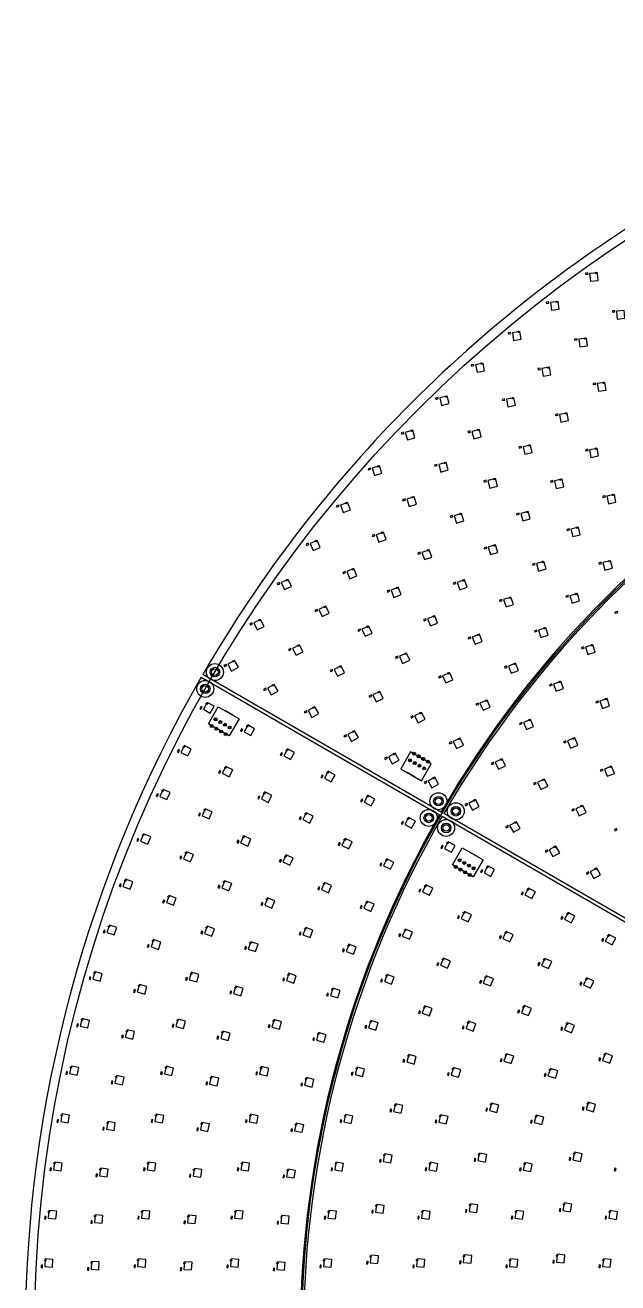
# Model space of a CAD drawing. Header units: millimetres. Extents: x -854 to 854, y -854 to 854.
# Drawn here: x -854 to -471, y 34 to 848 of the extents above; entities that cross this region are included whole.
import ezdxf

# ---------------------------------------------------------------- set-up
doc = ezdxf.new("R2010")
doc.units = ezdxf.units.MM
for name, color, linetype in [('CAP', 30, 'Continuous'), ('LED', 7, 'Continuous'), ('MOUNT', 1, 'Continuous'), ('OUTLINE', 2, 'Continuous'), ('WAGO', 3, 'Continuous')]:
    doc.layers.add(name, color=color, linetype=linetype)

msp = doc.modelspace()

# ---------------------------------------------------------------- linework, layer by layer
at = {"layer": 'CAP'}
for points in [[(-489.87, 687.71), (-491.46, 687.57), (-491.39, 686.77), (-489.79, 686.92), (-489.87, 687.71)], [(-515.24, 668.92), (-516.83, 668.71), (-516.72, 667.92), (-515.14, 668.12), (-515.24, 668.92)], [(-472.51, 663.25), (-474.1, 663.1), (-474.03, 662.3), (-472.43, 662.45), (-472.51, 663.25)], [(-539.89, 649.18), (-541.47, 648.92), (-541.34, 648.13), (-539.76, 648.4), (-539.89, 649.18)], [(-496.98, 645.12), (-498.56, 644.91), (-498.46, 644.11), (-496.87, 644.32), (-496.98, 645.12)], [(-563.79, 628.54), (-565.35, 628.22), (-565.19, 627.43), (-563.63, 627.76), (-563.79, 628.54)], [(-520.75, 626.08), (-522.33, 625.81), (-522.2, 625.03), (-520.62, 625.29), (-520.75, 626.08)], [(-484.95, 616.46), (-486.53, 616.24), (-486.42, 615.45), (-484.83, 615.67), (-484.95, 616.46)], [(-586.9, 607.02), (-588.45, 606.64), (-588.26, 605.86), (-586.7, 606.25), (-586.9, 607.02)], [(-543.8, 606.17), (-545.36, 605.85), (-545.2, 605.06), (-543.63, 605.39), (-543.8, 606.17)], [(-509.38, 596.44), (-510.95, 596.15), (-510.81, 595.36), (-509.23, 595.65), (-509.38, 596.44)], [(-609.18, 584.65), (-610.72, 584.21), (-610.5, 583.44), (-608.96, 583.88), (-609.18, 584.65)], [(-566.08, 585.42), (-567.64, 585.03), (-567.44, 584.25), (-565.89, 584.64), (-566.08, 585.42)], [(-532.98, 575.44), (-534.54, 575.09), (-534.36, 574.31), (-532.8, 574.66), (-532.98, 575.44)], [(-489.94, 573.59), (-491.51, 573.3), (-491.37, 572.51), (-489.79, 572.8), (-489.94, 573.59)], [(-587.58, 563.84), (-589.11, 563.4), (-588.89, 562.63), (-587.36, 563.07), (-587.58, 563.84)], [(-630.62, 561.47), (-632.14, 560.97), (-631.89, 560.21), (-630.37, 560.71), (-630.62, 561.47)], [(-555.72, 553.52), (-557.26, 553.1), (-557.06, 552.33), (-555.51, 552.74), (-555.72, 553.52)], [(-512.64, 553.39), (-514.2, 553.04), (-514.02, 552.26), (-512.46, 552.61), (-512.64, 553.39)], [(-651.17, 537.49), (-652.67, 536.94), (-652.39, 536.19), (-650.89, 536.74), (-651.17, 537.49)], [(-608.25, 541.48), (-609.77, 540.98), (-609.52, 540.22), (-608, 540.72), (-608.25, 541.48)], [(-478.77, 543.57), (-480.33, 543.25), (-480.18, 542.47), (-478.61, 542.78), (-478.77, 543.57)], [(-577.55, 530.69), (-579.08, 530.21), (-578.84, 529.45), (-577.32, 529.93), (-577.55, 530.69)], [(-534.5, 532.3), (-536.05, 531.89), (-535.84, 531.12), (-534.3, 531.53), (-534.5, 532.3)], [(-502.02, 522.16), (-503.57, 521.78), (-503.38, 521.01), (-501.83, 521.39), (-502.02, 522.16)], [(-670.81, 512.77), (-672.29, 512.16), (-671.99, 511.42), (-670.51, 512.03), (-670.81, 512.77)], [(-628.07, 518.35), (-629.57, 517.8), (-629.29, 517.05), (-627.79, 517.6), (-628.07, 518.35)], [(-598.46, 507), (-599.96, 506.47), (-599.69, 505.71), (-598.19, 506.25), (-598.46, 507)], [(-555.5, 510.35), (-557.03, 509.87), (-556.79, 509.11), (-555.27, 509.58), (-555.5, 510.35)], [(-524.32, 499.77), (-525.85, 499.32), (-525.63, 498.55), (-524.09, 499), (-524.32, 499.77)], [(-481.27, 500.49), (-482.83, 500.11), (-482.64, 499.34), (-481.08, 499.72), (-481.27, 500.49)], [(-647.01, 494.51), (-648.49, 493.9), (-648.18, 493.16), (-646.71, 493.77), (-647.01, 494.51)], [(-689.52, 487.33), (-690.97, 486.66), (-690.64, 485.93), (-689.18, 486.6), (-689.52, 487.33)], [(-618.38, 482.5), (-619.87, 481.9), (-619.57, 481.16), (-618.09, 481.75), (-618.38, 482.5)], [(-575.6, 487.57), (-577.11, 487.03), (-576.84, 486.28), (-575.34, 486.81), (-575.6, 487.57)], [(-545.62, 476.42), (-547.13, 475.91), (-546.88, 475.15), (-545.36, 475.67), (-545.62, 476.42)], [(-502.65, 479.02), (-504.18, 478.58), (-503.96, 477.81), (-502.42, 478.26), (-502.65, 479.02)], [(-665.05, 469.97), (-666.5, 469.3), (-666.17, 468.57), (-664.72, 469.24), (-665.05, 469.97)], [(-594.77, 463.99), (-596.25, 463.4), (-595.96, 462.65), (-594.47, 463.25), (-594.77, 463.99)], [(-470.86, 468.66), (-472.41, 468.25), (-472.2, 467.48), (-470.66, 467.89), (-470.86, 468.66)], [(-707.26, 461.21), (-708.68, 460.49), (-708.32, 459.77), (-706.9, 460.49), (-707.26, 461.21)], [(-637.31, 457.2), (-638.77, 456.55), (-638.44, 455.82), (-636.98, 456.47), (-637.31, 457.2)], [(-523.06, 456.64), (-524.58, 456.13), (-524.32, 455.37), (-522.81, 455.89), (-523.06, 456.64)], [(-565.88, 452.17), (-567.37, 451.59), (-567.08, 450.85), (-565.59, 451.43), (-565.88, 452.17)], [(-682.16, 444.77), (-683.59, 444.05), (-683.23, 443.34), (-681.8, 444.06), (-682.16, 444.77)], [(-612.97, 439.67), (-614.43, 439.01), (-614.1, 438.28), (-612.64, 438.94), (-612.97, 439.67)], [(-492.63, 445.73), (-494.16, 445.24), (-493.91, 444.48), (-492.39, 444.97), (-492.63, 445.73)], [(-724.01, 434.44), (-725.41, 433.66), (-725.02, 432.96), (-723.62, 433.74), (-724.01, 434.44)], [(-542.48, 433.39), (-543.98, 432.81), (-543.69, 432.07), (-542.19, 432.65), (-542.48, 433.39)], [(-655.2, 431.17), (-656.64, 430.46), (-656.28, 429.74), (-654.85, 430.46), (-655.2, 431.17)], [(-585.07, 427.06), (-586.53, 426.41), (-586.21, 425.68), (-584.74, 426.33), (-585.07, 427.06)], [(-698.31, 418.96), (-699.71, 418.18), (-699.32, 417.48), (-697.92, 418.26), (-698.31, 418.96)], [(-513.28, 421.78), (-514.78, 421.22), (-514.5, 420.47), (-513, 421.03), (-513.28, 421.78)], [(-740.19, 407.2), (-740.96, 405.8), (-740.26, 405.41), (-739.49, 406.81), (-740.19, 407.2)], [(-630.18, 414.63), (-631.61, 413.92), (-631.25, 413.2), (-629.82, 413.91), (-630.18, 414.63)], [(-560.87, 409.32), (-562.34, 408.67), (-562.01, 407.94), (-560.55, 408.59), (-560.87, 409.32)], [(-483.37, 410.79), (-484.88, 410.26), (-484.61, 409.5), (-483.11, 410.04), (-483.37, 410.79)], [(-672.03, 404.44), (-673.44, 403.67), (-673.05, 402.97), (-671.65, 403.74), (-672.03, 404.44)], [(-603.14, 401.13), (-604.57, 400.42), (-604.22, 399.71), (-602.78, 400.41), (-603.14, 401.13)], [(-713.93, 392.69), (-714.7, 391.29), (-714, 390.9), (-713.23, 392.3), (-713.93, 392.69)], [(-532.77, 396.88), (-534.24, 396.25), (-533.93, 395.52), (-532.45, 396.15), (-532.77, 396.88)], [(-646.36, 388.92), (-647.76, 388.15), (-647.38, 387.45), (-645.98, 388.22), (-646.36, 388.92)], [(-578.19, 384.46), (-579.63, 383.76), (-579.27, 383.04), (-577.84, 383.75), (-578.19, 384.46)], [(-504.21, 384.93), (-505.69, 384.32), (-505.38, 383.58), (-503.9, 384.19), (-504.21, 384.93)], [(-754.9, 379.24), (-755.62, 377.81), (-754.9, 377.45), (-754.18, 378.88), (-754.9, 379.24)], [(-688.22, 377.19), (-688.99, 375.79), (-688.29, 375.4), (-687.52, 376.8), (-688.22, 377.19)], [(-620.06, 374.44), (-621.46, 373.67), (-621.08, 372.97), (-619.68, 373.74), (-620.06, 374.44)], [(-551.05, 371.08), (-552.49, 370.38), (-552.14, 369.66), (-550.7, 370.36), (-551.05, 371.08)], [(-480.41, 366.67), (-481.89, 366.06), (-481.58, 365.32), (-480.1, 365.93), (-480.41, 366.67)], [(-728.11, 365.72), (-728.84, 364.29), (-728.12, 363.93), (-727.4, 365.36), (-728.11, 365.72)], [(-661.94, 362.72), (-662.71, 361.31), (-662.01, 360.93), (-661.24, 362.33), (-661.94, 362.72)], [(-594.41, 358.88), (-595.82, 358.11), (-595.43, 357.41), (-594.03, 358.18), (-594.41, 358.88)], [(-768.55, 350.75), (-769.21, 349.29), (-768.49, 348.96), (-767.82, 350.42), (-768.55, 350.75)], [(-523.66, 358.01), (-525.11, 357.33), (-524.76, 356.6), (-523.32, 357.29), (-523.66, 358.01)], [(-702.85, 349.17), (-703.56, 347.74), (-702.85, 347.38), (-702.13, 348.81), (-702.85, 349.17)], [(-636.25, 347.17), (-637.01, 345.77), (-636.31, 345.39), (-635.54, 346.79), (-636.25, 347.17)], [(-568.08, 344.44), (-569.49, 343.67), (-569.1, 342.97), (-567.7, 343.74), (-568.08, 344.44)], [(-741.28, 338.24), (-741.95, 336.79), (-741.22, 336.45), (-740.55, 337.91), (-741.28, 338.24)], [(-676.01, 335.77), (-676.72, 334.34), (-676.01, 333.98), (-675.29, 335.41), (-676.01, 335.77)], [(-498.94, 341.02), (-500.38, 340.33), (-500.04, 339.61), (-498.6, 340.3), (-498.94, 341.02)], [(-609.94, 332.74), (-610.71, 331.34), (-610.01, 330.96), (-609.24, 332.36), (-609.94, 332.74)], [(-541.68, 330.12), (-543.09, 329.35), (-542.71, 328.65), (-541.3, 329.41), (-541.68, 330.12)], [(-471.37, 328.16), (-472.82, 327.48), (-472.48, 326.75), (-471.03, 327.43), (-471.37, 328.16)], [(-781.12, 321.77), (-781.74, 320.29), (-781, 319.98), (-780.39, 321.46), (-781.12, 321.77)], [(-716.34, 320.59), (-716.99, 319.13), (-716.26, 318.8), (-715.61, 320.26), (-716.34, 320.59)], [(-650.78, 319.09), (-651.49, 317.66), (-650.77, 317.3), (-650.07, 318.74), (-650.78, 319.09)], [(-753.41, 310.29), (-754.02, 308.81), (-753.28, 308.5), (-752.67, 309.98), (-753.41, 310.29)], [(-584.27, 317.16), (-585.04, 315.75), (-584.34, 315.37), (-583.57, 316.77), (-584.27, 317.16)], [(-516.1, 314.44), (-517.51, 313.68), (-517.13, 312.98), (-515.72, 313.74), (-516.1, 314.44)], [(-688.98, 308.27), (-689.64, 306.82), (-688.91, 306.49), (-688.25, 307.95), (-688.98, 308.27)], [(-623.88, 305.82), (-624.58, 304.39), (-623.87, 304.03), (-623.16, 305.47), (-623.88, 305.82)], [(-558.66, 301.45), (-559.42, 300.04), (-558.72, 299.66), (-557.96, 301.07), (-558.66, 301.45)], [(-489.65, 300.19), (-491.06, 299.43), (-490.68, 298.73), (-489.27, 299.49), (-489.65, 300.19)], [(-792.61, 292.33), (-793.17, 290.83), (-792.42, 290.56), (-791.86, 292.06), (-792.61, 292.33)], [(-728.66, 291.48), (-729.26, 290), (-728.52, 289.7), (-727.92, 291.18), (-728.66, 291.48)], [(-664.08, 290.4), (-664.73, 288.94), (-663.99, 288.61), (-663.35, 290.08), (-664.08, 290.4)], [(-598.7, 289), (-599.4, 287.56), (-598.68, 287.21), (-597.98, 288.65), (-598.7, 289)], [(-532.3, 287.14), (-533.06, 285.73), (-532.36, 285.35), (-531.59, 286.75), (-532.3, 287.14)], [(-764.48, 281.9), (-765.04, 280.4), (-764.29, 280.12), (-763.73, 281.62), (-764.48, 281.9)], [(-700.83, 280.28), (-701.43, 278.8), (-700.69, 278.5), (-700.09, 279.98), (-700.83, 280.28)], [(-636.62, 278.32), (-637.27, 276.85), (-636.54, 276.53), (-635.89, 278), (-636.62, 278.32)], [(-573.67, 271.8), (-574.36, 270.36), (-573.64, 270.01), (-572.95, 271.45), (-573.67, 271.8)], [(-506.72, 271.35), (-507.48, 269.94), (-506.78, 269.56), (-506.02, 270.97), (-506.72, 271.35)], [(-802.99, 262.49), (-803.49, 260.97), (-802.73, 260.72), (-802.23, 262.24), (-802.99, 262.49)], [(-739.81, 261.91), (-740.35, 260.4), (-739.59, 260.13), (-739.06, 261.64), (-739.81, 261.91)], [(-676.12, 261.16), (-676.7, 259.67), (-675.95, 259.38), (-675.37, 260.87), (-676.12, 261.16)], [(-774.49, 253.12), (-774.99, 251.6), (-774.23, 251.35), (-773.73, 252.87), (-774.49, 253.12)], [(-611.77, 260.18), (-612.4, 258.71), (-611.67, 258.4), (-611.04, 259.87), (-611.77, 260.18)], [(-546.59, 258.88), (-547.28, 257.44), (-546.56, 257.1), (-545.87, 258.54), (-546.59, 258.88)], [(-480.32, 257.11), (-481.08, 255.7), (-480.37, 255.32), (-479.61, 256.73), (-480.32, 257.11)], [(-711.55, 251.84), (-712.09, 250.33), (-711.33, 250.06), (-710.8, 251.57), (-711.55, 251.84)], [(-648.16, 250.28), (-648.74, 248.79), (-647.99, 248.5), (-647.41, 249.99), (-648.16, 250.28)], [(-587.11, 241.4), (-587.72, 239.92), (-586.98, 239.62), (-586.37, 241.1), (-587.11, 241.4)], [(-521.64, 241.43), (-522.32, 239.98), (-521.59, 239.64), (-520.92, 241.09), (-521.64, 241.43)], [(-812.24, 232.29), (-812.68, 230.75), (-811.91, 230.53), (-811.47, 232.06), (-812.24, 232.29)], [(-749.76, 231.91), (-750.23, 230.38), (-749.47, 230.14), (-748.99, 231.67), (-749.76, 231.91)], [(-686.87, 231.42), (-687.38, 229.9), (-686.62, 229.64), (-686.11, 231.16), (-686.87, 231.42)], [(-623.46, 230.78), (-624.02, 229.28), (-623.27, 229), (-622.71, 230.5), (-623.46, 230.78)], [(-559.39, 229.92), (-560.01, 228.44), (-559.27, 228.14), (-558.65, 229.62), (-559.39, 229.92)], [(-494.45, 228.75), (-495.13, 227.3), (-494.4, 226.96), (-493.73, 228.41), (-494.45, 228.75)], [(-783.41, 223.98), (-783.86, 222.44), (-783.09, 222.22), (-782.64, 223.76), (-783.41, 223.98)], [(-721.11, 222.98), (-721.59, 221.45), (-720.83, 221.21), (-720.35, 222.74), (-721.11, 222.98)], [(-658.46, 221.77), (-658.97, 220.26), (-658.21, 220), (-657.7, 221.52), (-658.46, 221.77)], [(-598.94, 210.35), (-599.47, 208.84), (-598.72, 208.57), (-598.19, 210.08), (-598.94, 210.35)], [(-534.8, 210.69), (-535.39, 209.2), (-534.65, 208.9), (-534.05, 210.39), (-534.8, 210.69)], [(-820.36, 201.75), (-820.74, 200.2), (-819.97, 200.01), (-819.58, 201.56), (-820.36, 201.75)], [(-758.49, 201.53), (-758.9, 199.98), (-758.13, 199.77), (-757.71, 201.32), (-758.49, 201.53)], [(-696.31, 201.24), (-696.75, 199.7), (-695.99, 199.48), (-695.54, 201.01), (-696.31, 201.24)], [(-633.74, 200.85), (-634.22, 199.33), (-633.46, 199.08), (-632.97, 200.61), (-633.74, 200.85)], [(-570.66, 200.33), (-571.19, 198.82), (-570.44, 198.56), (-569.91, 200.06), (-570.66, 200.33)], [(-506.92, 199.61), (-507.51, 198.12), (-506.77, 197.83), (-506.17, 199.31), (-506.92, 199.61)], [(-791.24, 194.53), (-791.62, 192.98), (-790.85, 192.79), (-790.46, 194.34), (-791.24, 194.53)], [(-729.51, 193.76), (-729.92, 192.22), (-729.15, 192.01), (-728.74, 193.56), (-729.51, 193.76)], [(-667.5, 192.84), (-667.95, 191.3), (-667.18, 191.08), (-666.74, 192.62), (-667.5, 192.84)], [(-546.14, 179.23), (-546.65, 177.72), (-545.89, 177.46), (-545.38, 178.98), (-546.14, 179.23)], [(-482.39, 179.79), (-482.95, 178.3), (-482.2, 178.01), (-481.64, 179.51), (-482.39, 179.79)], [(-827.33, 170.94), (-827.65, 169.37), (-826.87, 169.21), (-826.54, 170.77), (-827.33, 170.94)], [(-609.13, 178.71), (-609.58, 177.18), (-608.81, 176.95), (-608.36, 178.48), (-609.13, 178.71)], [(-797.96, 164.81), (-798.29, 163.24), (-797.5, 163.08), (-797.18, 164.65), (-797.96, 164.81)], [(-765.99, 170.82), (-766.34, 169.26), (-765.56, 169.09), (-765.2, 170.65), (-765.99, 170.82)], [(-736.72, 164.23), (-737.07, 162.67), (-736.29, 162.49), (-735.94, 164.06), (-736.72, 164.23)], [(-704.42, 170.67), (-704.8, 169.12), (-704.02, 168.93), (-703.64, 170.48), (-704.42, 170.67)], [(-675.28, 163.54), (-675.66, 161.99), (-674.88, 161.8), (-674.5, 163.35), (-675.28, 163.54)], [(-642.57, 170.47), (-642.99, 168.92), (-642.22, 168.72), (-641.8, 170.26), (-642.57, 170.47)], [(-580.36, 170.19), (-580.82, 168.66), (-580.05, 168.43), (-579.6, 169.96), (-580.36, 170.19)], [(-517.67, 169.8), (-518.17, 168.28), (-517.41, 168.03), (-516.91, 169.55), (-517.67, 169.8)], [(-617.65, 146.59), (-618.02, 145.03), (-617.24, 144.84), (-616.87, 146.4), (-617.65, 146.59)], [(-555.64, 147.18), (-556.06, 145.63), (-555.28, 145.42), (-554.87, 146.97), (-555.64, 147.18)], [(-493.11, 147.86), (-493.58, 146.33), (-492.81, 146.1), (-492.35, 147.63), (-493.11, 147.86)], [(-833.14, 139.88), (-833.41, 138.31), (-832.62, 138.17), (-832.35, 139.75), (-833.14, 139.88)], [(-772.24, 139.84), (-772.53, 138.27), (-771.74, 138.12), (-771.46, 139.7), (-772.24, 139.84)], [(-711.2, 139.78), (-711.51, 138.21), (-710.72, 138.06), (-710.41, 139.63), (-711.2, 139.78)], [(-649.96, 139.7), (-650.3, 138.14), (-649.52, 137.97), (-649.18, 139.53), (-649.96, 139.7)], [(-588.47, 139.58), (-588.85, 138.03), (-588.07, 137.84), (-587.7, 139.4), (-588.47, 139.58)], [(-526.66, 139.41), (-527.08, 137.87), (-526.3, 137.66), (-525.89, 139.2), (-526.66, 139.41)], [(-803.56, 134.86), (-803.83, 133.28), (-803.04, 133.15), (-802.78, 134.72), (-803.56, 134.86)], [(-742.73, 134.43), (-743.02, 132.86), (-742.24, 132.72), (-741.95, 134.29), (-742.73, 134.43)], [(-681.77, 133.93), (-682.08, 132.36), (-681.3, 132.21), (-680.99, 133.77), (-681.77, 133.93)], [(-624.47, 114.06), (-624.76, 112.49), (-623.98, 112.34), (-623.68, 113.92), (-624.47, 114.06)], [(-563.26, 114.62), (-563.58, 113.05), (-562.8, 112.89), (-562.48, 114.46), (-563.26, 114.62)], [(-501.73, 115.29), (-502.09, 113.73), (-501.31, 113.55), (-500.95, 115.11), (-501.73, 115.29)], [(-837.79, 108.63), (-838, 107.05), (-837.2, 106.94), (-836.99, 108.53), (-837.79, 108.63)], [(-777.25, 108.63), (-777.47, 107.05), (-776.68, 106.94), (-776.45, 108.52), (-777.25, 108.63)], [(-716.62, 108.63), (-716.86, 107.05), (-716.07, 106.93), (-715.82, 108.51), (-716.62, 108.63)], [(-655.87, 108.62), (-656.13, 107.04), (-655.35, 106.91), (-655.08, 108.48), (-655.87, 108.62)], [(-594.97, 108.59), (-595.26, 107.02), (-594.48, 106.87), (-594.19, 108.45), (-594.97, 108.59)], [(-533.88, 108.55), (-534.2, 106.99), (-533.42, 106.82), (-533.09, 108.39), (-533.88, 108.55)], [(-472.51, 108.48), (-472.87, 106.92), (-472.09, 106.74), (-471.73, 108.3), (-472.51, 108.48)], [(-808.04, 104.72), (-808.25, 103.13), (-807.46, 103.03), (-807.25, 104.61), (-808.04, 104.72)], [(-747.54, 104.42), (-747.77, 102.83), (-746.98, 102.72), (-746.75, 104.31), (-747.54, 104.42)], [(-686.96, 104.06), (-687.21, 102.48), (-686.42, 102.36), (-686.17, 103.94), (-686.96, 104.06)], [(-568.97, 81.67), (-569.2, 80.09), (-568.41, 79.98), (-568.18, 81.56), (-568.97, 81.67)], [(-508.19, 82.23), (-508.45, 80.65), (-507.66, 80.52), (-507.4, 82.1), (-508.19, 82.23)], [(-841.26, 77.23), (-841.41, 75.64), (-840.62, 75.56), (-840.47, 77.16), (-841.26, 77.23)], [(-811.4, 74.43), (-811.54, 72.84), (-810.75, 72.76), (-810.6, 74.36), (-811.4, 74.43)], [(-780.99, 77.25), (-781.15, 75.66), (-780.36, 75.58), (-780.19, 77.17), (-780.99, 77.25)], [(-751.14, 74.23), (-751.3, 72.64), (-750.51, 72.56), (-750.35, 74.15), (-751.14, 74.23)], [(-720.67, 77.27), (-720.85, 75.68), (-720.05, 75.59), (-719.88, 77.18), (-720.67, 77.27)], [(-690.85, 74), (-691.02, 72.41), (-690.23, 72.32), (-690.05, 73.91), (-690.85, 74)], [(-660.29, 77.29), (-660.48, 75.7), (-659.69, 75.6), (-659.5, 77.19), (-660.29, 77.29)], [(-629.58, 81.22), (-629.79, 79.64), (-629, 79.53), (-628.79, 81.12), (-629.58, 81.22)], [(-599.84, 77.31), (-600.05, 75.72), (-599.26, 75.62), (-599.05, 77.2), (-599.84, 77.31)], [(-539.29, 77.33), (-539.52, 75.74), (-538.73, 75.63), (-538.5, 77.21), (-539.29, 77.33)], [(-478.59, 77.34), (-478.85, 75.77), (-478.06, 75.63), (-477.8, 77.21), (-478.59, 77.34)], [(-843.56, 45.72), (-843.65, 44.12), (-842.85, 44.08), (-842.76, 45.68), (-843.56, 45.72)], [(-813.61, 44.04), (-813.7, 42.44), (-812.9, 42.4), (-812.81, 43.99), (-813.61, 44.04)], [(-783.47, 45.74), (-783.56, 44.14), (-782.77, 44.09), (-782.67, 45.69), (-783.47, 45.74)], [(-753.52, 43.93), (-753.62, 42.33), (-752.82, 42.28), (-752.72, 43.88), (-753.52, 43.93)], [(-723.36, 45.76), (-723.46, 44.16), (-722.66, 44.11), (-722.56, 45.71), (-723.36, 45.76)], [(-693.42, 43.8), (-693.52, 42.2), (-692.73, 42.15), (-692.62, 43.74), (-693.42, 43.8)], [(-663.22, 45.78), (-663.34, 44.18), (-662.54, 44.13), (-662.43, 45.72), (-663.22, 45.78)], [(-632.97, 48.16), (-633.1, 46.57), (-632.3, 46.5), (-632.18, 48.1), (-632.97, 48.16)], [(-603.07, 45.81), (-603.19, 44.21), (-602.39, 44.15), (-602.27, 45.74), (-603.07, 45.81)], [(-572.76, 48.45), (-572.9, 46.86), (-572.1, 46.79), (-571.96, 48.38), (-572.76, 48.45)], [(-542.87, 45.84), (-543.01, 44.24), (-542.21, 44.18), (-542.07, 45.77), (-542.87, 45.84)], [(-512.48, 48.82), (-512.64, 47.22), (-511.84, 47.15), (-511.69, 48.74), (-512.48, 48.82)], [(-482.63, 45.88), (-482.78, 44.28), (-481.99, 44.21), (-481.83, 45.8), (-482.63, 45.88)]]:
    msp.add_lwpolyline(points, dxfattribs=at)
at = {"layer": 'LED'}
for points in [[(-483.36, 682.82), (-483.83, 687.79), (-488.81, 687.33), (-488.34, 682.35), (-483.36, 682.82)], [(-508.55, 664.26), (-509.21, 669.22), (-514.16, 668.57), (-513.51, 663.61), (-508.55, 664.26)], [(-466, 658.35), (-466.47, 663.33), (-471.45, 662.86), (-470.98, 657.88), (-466, 658.35)], [(-533.04, 644.78), (-533.87, 649.71), (-538.8, 648.88), (-537.97, 643.95), (-533.04, 644.78)], [(-490.29, 640.46), (-490.94, 645.42), (-495.9, 644.77), (-495.25, 639.81), (-490.29, 640.46)], [(-556.77, 624.4), (-557.79, 629.3), (-562.69, 628.28), (-561.67, 623.38), (-556.77, 624.4)], [(-513.9, 621.68), (-514.73, 626.61), (-519.66, 625.78), (-518.83, 620.85), (-513.9, 621.68)], [(-478.21, 611.88), (-478.92, 616.83), (-483.87, 616.13), (-483.16, 611.18), (-478.21, 611.88)], [(-579.73, 603.15), (-580.93, 608), (-585.79, 606.8), (-584.58, 601.94), (-579.73, 603.15)], [(-536.78, 602.03), (-537.8, 606.93), (-542.7, 605.91), (-541.68, 601.01), (-536.78, 602.03)], [(-502.46, 592.13), (-503.37, 597.05), (-508.28, 596.14), (-507.38, 591.23), (-502.46, 592.13)], [(-558.92, 581.54), (-560.12, 586.39), (-564.97, 585.19), (-563.77, 580.34), (-558.92, 581.54)], [(-601.88, 581.05), (-603.26, 585.85), (-608.07, 584.47), (-606.68, 579.67), (-601.88, 581.05)], [(-525.9, 571.41), (-527, 576.29), (-531.88, 575.19), (-530.78, 570.32), (-525.9, 571.41)], [(-483.03, 569.28), (-483.93, 574.19), (-488.85, 573.29), (-487.94, 568.37), (-483.03, 569.28)], [(-623.18, 558.14), (-624.75, 562.89), (-629.5, 561.32), (-627.93, 556.57), (-623.18, 558.14)], [(-580.27, 560.24), (-581.66, 565.04), (-586.46, 563.66), (-585.08, 558.85), (-580.27, 560.24)], [(-548.48, 549.78), (-549.78, 554.61), (-554.61, 553.31), (-553.31, 548.48), (-548.48, 549.78)], [(-505.56, 549.36), (-506.66, 554.24), (-511.53, 553.14), (-510.44, 548.27), (-505.56, 549.36)], [(-643.62, 534.45), (-645.36, 539.13), (-650.04, 537.39), (-648.3, 532.71), (-643.62, 534.45)], [(-600.81, 538.15), (-602.38, 542.9), (-607.13, 541.33), (-605.56, 536.58), (-600.81, 538.15)], [(-471.79, 539.36), (-472.76, 544.26), (-477.67, 543.29), (-476.69, 538.38), (-471.79, 539.36)], [(-570.17, 527.24), (-571.66, 532.02), (-576.43, 530.53), (-574.95, 525.76), (-570.17, 527.24)], [(-527.27, 528.56), (-528.56, 533.39), (-533.39, 532.1), (-532.1, 527.27), (-527.27, 528.56)], [(-494.87, 518.27), (-496.06, 523.12), (-500.91, 521.94), (-499.72, 517.08), (-494.87, 518.27)], [(-663.15, 510.01), (-665.06, 514.63), (-669.68, 512.71), (-667.77, 508.09), (-663.15, 510.01)], [(-620.52, 515.31), (-622.26, 519.99), (-626.94, 518.25), (-625.2, 513.57), (-620.52, 515.31)], [(-590.94, 503.86), (-592.62, 508.57), (-597.33, 506.89), (-595.65, 502.18), (-590.94, 503.86)], [(-548.12, 506.9), (-549.61, 511.68), (-554.38, 510.19), (-552.9, 505.42), (-548.12, 506.9)], [(-517, 496.19), (-518.4, 500.99), (-523.2, 499.59), (-521.8, 494.79), (-517, 496.19)], [(-474.12, 496.6), (-475.31, 501.45), (-480.17, 500.27), (-478.98, 495.41), (-474.12, 496.6)], [(-681.76, 484.85), (-683.84, 489.4), (-688.39, 487.31), (-686.3, 482.77), (-681.76, 484.85)], [(-639.35, 491.74), (-641.26, 496.36), (-645.88, 494.45), (-643.97, 489.83), (-639.35, 491.74)], [(-568.09, 484.42), (-569.77, 489.13), (-574.48, 487.45), (-572.8, 482.74), (-568.09, 484.42)], [(-610.75, 479.65), (-612.62, 484.29), (-617.26, 482.43), (-615.39, 477.79), (-610.75, 479.65)], [(-495.33, 475.44), (-496.73, 480.24), (-501.53, 478.84), (-500.13, 474.04), (-495.33, 475.44)], [(-657.29, 467.49), (-659.37, 472.04), (-663.92, 469.95), (-661.83, 465.41), (-657.29, 467.49)], [(-538.15, 473.17), (-539.76, 477.9), (-544.5, 476.29), (-542.89, 471.56), (-538.15, 473.17)], [(-587.14, 461.15), (-589, 465.79), (-593.64, 463.93), (-591.77, 459.29), (-587.14, 461.15)], [(-699.41, 459.02), (-701.66, 463.49), (-706.13, 461.23), (-703.87, 456.77), (-699.41, 459.02)], [(-629.57, 454.67), (-631.62, 459.23), (-636.18, 457.18), (-634.13, 452.62), (-629.57, 454.67)], [(-515.6, 453.38), (-517.21, 458.12), (-521.94, 456.51), (-520.33, 451.78), (-515.6, 453.38)], [(-558.28, 449.24), (-560.09, 453.9), (-564.75, 452.09), (-562.94, 447.43), (-558.28, 449.24)], [(-674.31, 442.59), (-676.56, 447.05), (-681.03, 444.8), (-678.77, 440.34), (-674.31, 442.59)], [(-605.23, 437.14), (-607.28, 441.7), (-611.84, 439.65), (-609.79, 435.09), (-605.23, 437.14)], [(-485.23, 442.34), (-486.75, 447.1), (-491.51, 445.58), (-489.99, 440.81), (-485.23, 442.34)], [(-716.08, 432.55), (-718.5, 436.93), (-722.88, 434.51), (-720.46, 430.13), (-716.08, 432.55)], [(-647.37, 428.95), (-649.6, 433.43), (-654.07, 431.19), (-651.84, 426.72), (-647.37, 428.95)], [(-534.88, 430.46), (-536.7, 435.12), (-541.36, 433.31), (-539.54, 428.65), (-534.88, 430.46)], [(-577.34, 424.46), (-579.36, 429.04), (-583.94, 427.02), (-581.92, 422.45), (-577.34, 424.46)], [(-505.72, 418.75), (-507.47, 423.43), (-512.16, 421.68), (-510.41, 417), (-505.72, 418.75)], [(-690.39, 417.07), (-692.81, 421.44), (-697.18, 419.02), (-694.76, 414.65), (-690.39, 417.07)], [(-622.34, 412.41), (-624.57, 416.89), (-629.05, 414.65), (-626.81, 410.18), (-622.34, 412.41)], [(-731.79, 407.3), (-736.17, 409.72), (-738.59, 405.35), (-734.21, 402.93), (-731.79, 407.3)], [(-664.11, 402.54), (-666.53, 406.92), (-670.91, 404.51), (-668.49, 400.13), (-664.11, 402.54)], [(-553.15, 406.72), (-555.17, 411.3), (-559.74, 409.29), (-557.73, 404.71), (-553.15, 406.72)], [(-475.86, 407.63), (-477.53, 412.34), (-482.25, 410.67), (-480.58, 405.96), (-475.86, 407.63)], [(-595.31, 398.87), (-597.52, 403.36), (-602.01, 401.15), (-599.79, 396.66), (-595.31, 398.87)], [(-525.07, 394.21), (-527.04, 398.81), (-531.64, 396.84), (-529.67, 392.24), (-525.07, 394.21)], [(-705.53, 392.79), (-709.91, 395.21), (-712.33, 390.83), (-707.95, 388.41), (-705.53, 392.79)], [(-638.44, 387.02), (-640.85, 391.4), (-645.23, 388.99), (-642.82, 384.61), (-638.44, 387.02)], [(-570.37, 382.21), (-572.58, 386.69), (-577.06, 384.48), (-574.85, 380), (-570.37, 382.21)], [(-496.55, 382.17), (-498.46, 386.79), (-503.08, 384.87), (-501.17, 380.25), (-496.55, 382.17)], [(-746.51, 379.66), (-750.97, 381.91), (-753.22, 377.45), (-748.76, 375.19), (-746.51, 379.66)], [(-679.82, 377.3), (-684.2, 379.71), (-686.61, 375.33), (-682.23, 372.92), (-679.82, 377.3)], [(-612.14, 372.53), (-614.55, 376.91), (-618.93, 374.51), (-616.53, 370.12), (-612.14, 372.53)], [(-719.73, 366.14), (-724.19, 368.39), (-726.44, 363.93), (-721.98, 361.67), (-719.73, 366.14)], [(-543.24, 368.78), (-545.42, 373.28), (-549.92, 371.09), (-547.73, 366.59), (-543.24, 368.78)], [(-472.75, 363.9), (-474.66, 368.52), (-479.28, 366.61), (-477.37, 361.99), (-472.75, 363.9)], [(-653.54, 362.83), (-657.92, 365.24), (-660.33, 360.86), (-655.96, 358.45), (-653.54, 362.83)], [(-586.49, 356.96), (-588.9, 361.35), (-593.28, 358.94), (-590.88, 354.56), (-586.49, 356.96)], [(-515.87, 355.66), (-518.02, 360.17), (-522.53, 358.02), (-520.38, 353.5), (-515.87, 355.66)], [(-760.18, 351.48), (-764.73, 353.56), (-766.81, 349.02), (-762.27, 346.93), (-760.18, 351.48)], [(-694.46, 349.62), (-698.93, 351.86), (-701.17, 347.38), (-696.7, 345.15), (-694.46, 349.62)], [(-627.85, 347.3), (-632.23, 349.71), (-634.64, 345.32), (-630.25, 342.92), (-627.85, 347.3)], [(-560.17, 342.51), (-562.57, 346.9), (-566.95, 344.5), (-564.56, 340.12), (-560.17, 342.51)], [(-491.14, 338.66), (-493.3, 343.18), (-497.81, 341.02), (-495.66, 336.51), (-491.14, 338.66)], [(-732.91, 338.97), (-737.46, 341.05), (-739.54, 336.51), (-735, 334.42), (-732.91, 338.97)], [(-667.62, 336.22), (-672.1, 338.45), (-674.33, 333.98), (-669.86, 331.75), (-667.62, 336.22)], [(-601.55, 332.87), (-605.93, 335.28), (-608.34, 330.89), (-603.95, 328.49), (-601.55, 332.87)], [(-533.77, 328.17), (-536.16, 332.56), (-540.55, 330.18), (-538.17, 325.78), (-533.77, 328.17)], [(-772.79, 322.81), (-777.41, 324.72), (-779.33, 320.1), (-774.71, 318.19), (-772.79, 322.81)], [(-707.98, 321.38), (-712.54, 323.43), (-714.59, 318.87), (-710.03, 316.82), (-707.98, 321.38)], [(-642.4, 319.58), (-646.88, 321.8), (-649.1, 317.31), (-644.61, 315.1), (-642.4, 319.58)], [(-575.88, 317.3), (-580.26, 319.7), (-582.66, 315.31), (-578.27, 312.91), (-575.88, 317.3)], [(-745.08, 311.33), (-749.7, 313.24), (-751.61, 308.62), (-746.99, 306.71), (-745.08, 311.33)], [(-680.62, 309.06), (-685.18, 311.12), (-687.23, 306.56), (-682.67, 304.5), (-680.62, 309.06)], [(-508.19, 312.5), (-510.58, 316.89), (-514.97, 314.5), (-512.59, 310.11), (-508.19, 312.5)], [(-615.49, 306.32), (-619.98, 308.53), (-622.19, 304.04), (-617.71, 301.83), (-615.49, 306.32)], [(-550.26, 301.61), (-554.66, 304), (-557.04, 299.61), (-552.65, 297.22), (-550.26, 301.61)], [(-481.75, 298.22), (-484.12, 302.62), (-488.52, 300.25), (-486.15, 295.85), (-481.75, 298.22)], [(-784.32, 293.69), (-789.01, 295.43), (-790.75, 290.74), (-786.06, 289), (-784.32, 293.69)], [(-720.34, 292.61), (-724.98, 294.47), (-726.85, 289.84), (-722.21, 287.97), (-720.34, 292.61)], [(-655.73, 291.26), (-660.31, 293.27), (-662.32, 288.7), (-657.74, 286.68), (-655.73, 291.26)], [(-756.2, 283.25), (-760.88, 284.99), (-762.62, 280.3), (-757.94, 278.56), (-756.2, 283.25)], [(-590.32, 289.54), (-594.82, 291.72), (-597, 287.23), (-592.51, 285.04), (-590.32, 289.54)], [(-523.9, 287.3), (-528.29, 289.69), (-530.68, 285.29), (-526.29, 282.91), (-523.9, 287.3)], [(-692.51, 281.41), (-697.15, 283.27), (-699.02, 278.64), (-694.38, 276.77), (-692.51, 281.41)], [(-628.27, 279.18), (-632.85, 281.19), (-634.86, 276.61), (-630.28, 274.6), (-628.27, 279.18)], [(-565.3, 272.4), (-569.81, 274.55), (-571.96, 270.04), (-567.45, 267.89), (-565.3, 272.4)], [(-498.33, 271.54), (-502.73, 273.91), (-505.1, 269.51), (-500.7, 267.14), (-498.33, 271.54)], [(-794.75, 264.15), (-799.5, 265.72), (-801.07, 260.97), (-796.32, 259.4), (-794.75, 264.15)], [(-731.54, 263.37), (-736.25, 265.04), (-737.93, 260.33), (-733.22, 258.66), (-731.54, 263.37)], [(-667.81, 262.38), (-672.47, 264.19), (-674.28, 259.53), (-669.62, 257.72), (-667.81, 262.38)], [(-603.43, 261.12), (-608.03, 263.09), (-609.99, 258.5), (-605.4, 256.53), (-603.43, 261.12)], [(-538.22, 259.49), (-542.73, 261.64), (-544.88, 257.13), (-540.37, 254.97), (-538.22, 259.49)], [(-766.26, 254.78), (-771.01, 256.34), (-772.57, 251.59), (-767.82, 250.03), (-766.26, 254.78)], [(-703.28, 253.29), (-707.99, 254.97), (-709.67, 250.26), (-704.96, 248.58), (-703.28, 253.29)], [(-639.85, 251.51), (-644.51, 253.32), (-646.32, 248.66), (-641.66, 246.85), (-639.85, 251.51)], [(-471.92, 257.3), (-476.32, 259.67), (-478.7, 255.27), (-474.29, 252.9), (-471.92, 257.3)], [(-578.78, 242.44), (-583.4, 244.36), (-585.31, 239.74), (-580.69, 237.82), (-578.78, 242.44)], [(-513.27, 242.1), (-517.8, 244.21), (-519.92, 239.68), (-515.39, 237.57), (-513.27, 242.1)], [(-804.08, 234.25), (-808.88, 235.64), (-810.26, 230.83), (-805.46, 229.45), (-804.08, 234.25)], [(-741.55, 233.7), (-746.33, 235.18), (-747.81, 230.41), (-743.04, 228.92), (-741.55, 233.7)], [(-678.62, 233), (-683.35, 234.61), (-684.96, 229.87), (-680.23, 228.27), (-678.62, 233)], [(-615.17, 232.12), (-619.86, 233.86), (-621.6, 229.18), (-616.92, 227.43), (-615.17, 232.12)], [(-551.06, 230.96), (-555.68, 232.88), (-557.59, 228.26), (-552.97, 226.34), (-551.06, 230.96)], [(-486.08, 229.42), (-490.62, 231.54), (-492.73, 227), (-488.2, 224.89), (-486.08, 229.42)], [(-775.25, 225.95), (-780.05, 227.33), (-781.44, 222.53), (-776.63, 221.14), (-775.25, 225.95)], [(-712.91, 224.77), (-717.68, 226.26), (-719.17, 221.48), (-714.4, 220), (-712.91, 224.77)], [(-650.21, 223.36), (-654.95, 224.96), (-656.55, 220.23), (-651.82, 218.62), (-650.21, 223.36)], [(-590.67, 211.82), (-595.39, 213.49), (-597.06, 208.78), (-592.34, 207.11), (-590.67, 211.82)], [(-526.48, 211.85), (-531.13, 213.69), (-532.97, 209.05), (-528.33, 207.2), (-526.48, 211.85)], [(-812.27, 204.02), (-817.13, 205.23), (-818.33, 200.37), (-813.48, 199.17), (-812.27, 204.02)], [(-750.36, 203.65), (-755.19, 204.94), (-756.48, 200.11), (-751.65, 198.82), (-750.36, 203.65)], [(-688.14, 203.18), (-692.94, 204.58), (-694.34, 199.78), (-689.54, 198.38), (-688.14, 203.18)], [(-625.52, 202.58), (-630.28, 204.1), (-631.8, 199.34), (-627.04, 197.82), (-625.52, 202.58)], [(-562.39, 201.81), (-567.11, 203.48), (-568.78, 198.76), (-564.06, 197.09), (-562.39, 201.81)], [(-783.16, 196.8), (-788.01, 198.01), (-789.21, 193.15), (-784.36, 191.95), (-783.16, 196.8)], [(-721.38, 195.88), (-726.21, 197.18), (-727.51, 192.35), (-722.68, 191.05), (-721.38, 195.88)], [(-659.33, 194.78), (-664.13, 196.18), (-665.53, 191.38), (-660.73, 189.98), (-659.33, 194.78)], [(-498.6, 200.77), (-503.25, 202.62), (-505.09, 197.97), (-500.45, 196.13), (-498.6, 200.77)], [(-600.95, 180.62), (-605.74, 182.04), (-607.16, 177.24), (-602.37, 175.82), (-600.95, 180.62)], [(-537.91, 180.88), (-542.66, 182.45), (-544.23, 177.7), (-539.48, 176.13), (-537.91, 180.88)], [(-474.09, 181.11), (-478.77, 182.87), (-480.53, 178.19), (-475.85, 176.43), (-474.09, 181.11)], [(-819.33, 173.51), (-824.23, 174.53), (-825.25, 169.64), (-820.35, 168.61), (-819.33, 173.51)], [(-757.95, 173.27), (-762.83, 174.37), (-763.93, 169.49), (-759.05, 168.39), (-757.95, 173.27)], [(-696.34, 172.97), (-701.2, 174.16), (-702.39, 169.3), (-697.53, 168.11), (-696.34, 172.97)], [(-634.45, 172.59), (-639.28, 173.88), (-640.57, 169.05), (-635.74, 167.76), (-634.45, 172.59)], [(-572.18, 172.1), (-576.98, 173.52), (-578.4, 168.72), (-573.6, 167.3), (-572.18, 172.1)], [(-509.43, 171.44), (-514.18, 173.01), (-515.75, 168.27), (-511, 166.69), (-509.43, 171.44)], [(-789.97, 167.38), (-794.86, 168.4), (-795.88, 163.51), (-790.99, 162.49), (-789.97, 167.38)], [(-728.68, 166.68), (-733.56, 167.77), (-734.66, 162.9), (-729.78, 161.8), (-728.68, 166.68)], [(-667.2, 165.84), (-672.06, 167.03), (-673.25, 162.17), (-668.39, 160.98), (-667.2, 165.84)], [(-609.58, 148.92), (-614.44, 150.09), (-615.61, 145.22), (-610.75, 144.06), (-609.58, 148.92)], [(-547.52, 149.29), (-552.35, 150.59), (-553.64, 145.76), (-548.81, 144.47), (-547.52, 149.29)], [(-484.92, 149.71), (-489.71, 151.16), (-491.16, 146.38), (-486.37, 144.93), (-484.92, 149.71)], [(-825.25, 142.75), (-830.18, 143.59), (-831.02, 138.66), (-826.09, 137.82), (-825.25, 142.75)], [(-795.67, 137.73), (-800.6, 138.56), (-801.44, 133.63), (-796.51, 132.8), (-795.67, 137.73)], [(-764.31, 142.61), (-769.23, 143.51), (-770.13, 138.59), (-765.22, 137.69), (-764.31, 142.61)], [(-703.23, 142.43), (-708.13, 143.4), (-709.11, 138.5), (-704.2, 137.53), (-703.23, 142.43)], [(-641.94, 142.2), (-646.83, 143.27), (-647.89, 138.38), (-643.01, 137.32), (-641.94, 142.2)], [(-580.41, 141.91), (-585.27, 143.08), (-586.44, 138.22), (-581.57, 137.05), (-580.41, 141.91)], [(-518.54, 141.53), (-523.37, 142.82), (-524.66, 137.99), (-519.83, 136.7), (-518.54, 141.53)], [(-734.81, 137.2), (-739.72, 138.1), (-740.62, 133.18), (-735.71, 132.28), (-734.81, 137.2)], [(-673.8, 136.58), (-678.71, 137.55), (-679.68, 132.65), (-674.78, 131.67), (-673.8, 136.58)], [(-616.54, 116.81), (-621.45, 117.72), (-622.36, 112.81), (-617.45, 111.89), (-616.54, 116.81)], [(-555.27, 117.21), (-560.17, 118.22), (-561.18, 113.32), (-556.28, 112.31), (-555.27, 117.21)], [(-493.67, 117.68), (-498.54, 118.81), (-499.68, 113.94), (-494.81, 112.81), (-493.67, 117.68)], [(-830.01, 111.79), (-834.97, 112.45), (-835.62, 107.49), (-830.66, 106.84), (-830.01, 111.79)], [(-800.27, 107.88), (-805.22, 108.53), (-805.88, 103.57), (-800.92, 102.92), (-800.27, 107.88)], [(-769.44, 111.72), (-774.39, 112.42), (-775.09, 107.47), (-770.14, 106.77), (-769.44, 111.72)], [(-739.73, 107.5), (-744.68, 108.2), (-745.39, 103.25), (-740.44, 102.55), (-739.73, 107.5)], [(-708.77, 111.62), (-713.71, 112.38), (-714.47, 107.44), (-709.53, 106.68), (-708.77, 111.62)], [(-679.12, 107.06), (-684.06, 107.82), (-684.82, 102.87), (-679.88, 102.11), (-679.12, 107.06)], [(-647.98, 111.5), (-652.91, 112.33), (-653.74, 107.4), (-648.81, 106.57), (-647.98, 111.5)], [(-587.04, 111.34), (-591.96, 112.26), (-592.87, 107.34), (-587.95, 106.43), (-587.04, 111.34)], [(-525.89, 111.14), (-530.79, 112.15), (-531.8, 107.25), (-526.9, 106.24), (-525.89, 111.14)], [(-621.81, 84.38), (-626.76, 85.04), (-627.42, 80.08), (-622.46, 79.43), (-621.81, 84.38)], [(-561.15, 84.72), (-566.09, 85.45), (-566.82, 80.5), (-561.87, 79.78), (-561.15, 84.72)], [(-500.31, 85.14), (-505.25, 85.95), (-506.06, 81.02), (-501.13, 80.2), (-500.31, 85.14)], [(-833.61, 80.68), (-838.59, 81.15), (-839.05, 76.17), (-834.08, 75.7), (-833.61, 80.68)], [(-803.74, 77.88), (-808.72, 78.35), (-809.18, 73.37), (-804.21, 72.9), (-803.74, 77.88)], [(-773.31, 80.64), (-778.29, 81.15), (-778.79, 76.17), (-773.81, 75.67), (-773.31, 80.64)], [(-743.46, 77.63), (-748.44, 78.13), (-748.94, 73.16), (-743.97, 72.65), (-743.46, 77.63)], [(-712.96, 80.6), (-717.93, 81.14), (-718.48, 76.17), (-713.51, 75.63), (-712.96, 80.6)], [(-683.14, 77.33), (-688.11, 77.88), (-688.66, 72.91), (-683.69, 72.36), (-683.14, 77.33)], [(-652.55, 80.54), (-657.52, 81.13), (-658.11, 76.17), (-653.15, 75.58), (-652.55, 80.54)], [(-592.06, 80.47), (-597.02, 81.12), (-597.67, 76.16), (-592.71, 75.51), (-592.06, 80.47)], [(-531.46, 80.37), (-536.41, 81.1), (-537.13, 76.15), (-532.19, 75.43), (-531.46, 80.37)], [(-470.71, 80.25), (-475.65, 81.06), (-476.46, 76.13), (-471.53, 75.32), (-470.71, 80.25)], [(-836.04, 49.46), (-841.03, 49.74), (-841.31, 44.74), (-836.32, 44.46), (-836.04, 49.46)], [(-775.93, 49.44), (-780.92, 49.74), (-781.22, 44.75), (-776.23, 44.45), (-775.93, 49.44)], [(-715.8, 49.42), (-720.79, 49.75), (-721.12, 44.76), (-716.13, 44.43), (-715.8, 49.42)], [(-655.65, 49.4), (-660.63, 49.76), (-660.99, 44.77), (-656, 44.41), (-655.65, 49.4)], [(-625.37, 51.73), (-630.35, 52.12), (-630.75, 47.13), (-625.76, 46.74), (-625.37, 51.73)], [(-595.46, 49.37), (-600.45, 49.76), (-600.84, 44.78), (-595.85, 44.39), (-595.46, 49.37)], [(-565.12, 51.95), (-570.1, 52.39), (-570.54, 47.41), (-565.56, 46.97), (-565.12, 51.95)], [(-535.24, 49.34), (-540.22, 49.77), (-540.65, 44.79), (-535.67, 44.36), (-535.24, 49.34)], [(-504.81, 52.23), (-509.79, 52.72), (-510.28, 47.75), (-505.3, 47.26), (-504.81, 52.23)], [(-474.96, 49.29), (-479.93, 49.78), (-480.42, 44.81), (-475.45, 44.32), (-474.96, 49.29)], [(-806.09, 47.77), (-811.08, 48.05), (-811.36, 43.06), (-806.37, 42.78), (-806.09, 47.77)], [(-745.99, 47.63), (-750.98, 47.93), (-751.28, 42.94), (-746.29, 42.64), (-745.99, 47.63)], [(-685.86, 47.46), (-690.85, 47.79), (-691.18, 42.8), (-686.19, 42.47), (-685.86, 47.46)]]:
    msp.add_lwpolyline(points, dxfattribs=at)
for centre in [(-484.72, 687.66), (-510.09, 669.05), (-534.75, 649.51), (-491.83, 645.25), (-558.67, 629.06), (-515.61, 626.41), (-479.8, 616.65), (-581.8, 607.74), (-538.67, 606.7), (-504.24, 596.83), (-604.11, 585.56), (-560.98, 586.13), (-527.86, 576.05), (-484.8, 573.98), (-625.59, 562.56), (-582.51, 564.74), (-550.63, 554.32), (-507.52, 554), (-646.18, 538.77), (-603.22, 542.57), (-473.64, 544.04), (-572.51, 531.7), (-529.42, 533.11), (-496.92, 522.86), (-665.88, 514.24), (-623.08, 519.63), (-593.45, 508.22), (-550.46, 511.36), (-642.08, 495.97), (-519.25, 500.69), (-476.17, 501.19), (-684.64, 488.98), (-570.6, 488.78), (-613.43, 483.91), (-497.58, 479.94), (-660.17, 471.62), (-540.6, 477.56), (-589.82, 465.41), (-702.44, 463.04), (-632.42, 458.82), (-518.04, 457.78), (-560.91, 453.53), (-677.34, 446.6), (-608.08, 441.28), (-487.59, 446.78), (-719.27, 436.45), (-650.38, 432.98), (-537.52, 434.75), (-580.16, 428.63), (-508.3, 423.07), (-693.57, 420.96), (-625.36, 416.44), (-736.56, 408.91), (-667.29, 406.44), (-555.97, 410.89), (-478.37, 412), (-598.31, 402.92), (-527.85, 398.41), (-710.3, 394.4), (-641.62, 390.92), (-573.36, 386.25), (-499.27, 386.4), (-751.33, 381.08), (-684.59, 378.9), (-615.31, 376.43), (-724.55, 367.56), (-546.21, 372.84), (-475.47, 368.13), (-658.31, 364.43), (-589.66, 360.87), (-518.81, 359.74), (-765.06, 352.72), (-699.29, 351.03), (-632.62, 348.89), (-563.33, 346.43), (-494.09, 342.74), (-737.79, 340.21), (-672.45, 337.62), (-606.32, 334.46), (-536.93, 332.09), (-777.71, 323.87), (-712.86, 322.59), (-647.24, 320.97), (-580.65, 318.88), (-749.99, 312.39), (-685.5, 310.27), (-511.35, 316.42), (-620.33, 307.7), (-555.04, 303.19), (-484.89, 302.15), (-789.28, 294.56), (-725.27, 293.62), (-660.62, 292.43), (-595.17, 290.89), (-528.68, 288.87), (-761.15, 284.13), (-697.44, 282.42), (-633.16, 280.35), (-570.15, 273.72), (-503.11, 273.09), (-799.74, 264.85), (-736.51, 264.18), (-672.75, 263.33), (-608.33, 262.24), (-543.07, 260.81), (-771.24, 255.47), (-708.25, 254.11), (-644.79, 252.46), (-476.71, 258.86), (-583.7, 243.51), (-518.14, 243.38), (-809.08, 234.76), (-746.55, 234.31), (-683.6, 233.74), (-620.12, 233), (-555.98, 232.03), (-490.95, 230.7), (-780.25, 226.45), (-717.9, 225.38), (-655.19, 224.1), (-595.64, 212.62), (-531.41, 212.84), (-817.29, 204.34), (-755.37, 204.06), (-693.14, 203.7), (-630.51, 203.23), (-788.18, 197.12), (-726.4, 196.29), (-664.34, 195.3), (-567.36, 202.61), (-503.53, 201.76), (-605.95, 181.16), (-542.89, 181.58), (-479.04, 182.01), (-824.36, 173.64), (-762.98, 173.48), (-701.37, 173.27), (-639.46, 173), (-577.19, 172.64), (-514.41, 172.14), (-795, 167.51), (-733.71, 166.89), (-672.23, 166.14), (-614.6, 149.2), (-552.53, 149.71), (-489.92, 150.29), (-830.28, 142.69), (-769.35, 142.61), (-708.26, 142.51), (-646.97, 142.38), (-585.43, 142.2), (-523.55, 141.94), (-800.7, 137.67), (-739.84, 137.21), (-678.83, 136.66), (-621.57, 116.83), (-560.3, 117.33), (-498.7, 117.92), (-835.03, 111.55), (-805.29, 107.63), (-774.46, 111.52), (-744.76, 107.31), (-713.8, 111.48), (-684.15, 106.92), (-653.01, 111.43), (-592.07, 111.36), (-530.92, 111.26), (-626.83, 84.14), (-566.17, 84.55), (-505.34, 85.05), (-838.62, 80.25), (-808.75, 77.45), (-778.33, 80.25), (-748.48, 77.23), (-717.98, 80.24), (-688.16, 76.98), (-657.58, 80.23), (-597.09, 80.22), (-536.49, 80.2), (-475.75, 80.17), (-841.04, 48.83), (-780.93, 48.84), (-720.8, 48.85), (-660.65, 48.85), (-630.37, 51.22), (-600.47, 48.86), (-570.13, 51.49), (-540.25, 48.87), (-509.83, 51.82), (-479.97, 48.88), (-811.08, 47.15), (-750.98, 47.03), (-690.86, 46.89)]:
    msp.add_circle(centre, 0.45, dxfattribs=at)
at = {"layer": 'MOUNT'}
for centre, radius in [((-731.26, 429.41), 5.5), ((-731.26, 429.41), 3.1), ((-731.26, 429.41), 2.11), ((-737.51, 418.59), 5.5), ((-737.51, 418.59), 3.1), ((-737.51, 418.59), 2.11), ((-586.64, 345.91), 5.5), ((-586.64, 345.91), 3.1), ((-586.64, 345.91), 2.11), ((-575.38, 339.41), 5.5), ((-575.38, 339.41), 3.1), ((-592.89, 335.09), 5.5), ((-592.89, 335.09), 3.1), ((-592.89, 335.09), 2.11), ((-581.63, 328.59), 5.5), ((-575.38, 339.41), 2.11), ((-581.63, 328.59), 3.1), ((-581.63, 328.59), 2.11)]:
    msp.add_circle(centre, radius, dxfattribs=at)
at = {"layer": 'OUTLINE'}
for p, q in [((-740.09, 426.13), (-585.93, 337.13)), ((-584.93, 338.87), (-739.09, 427.87)), ((-584.2, 336.13), (-196.22, 112.13)), ((-195.22, 113.86), (-583.2, 337.87))]:
    msp.add_line(p, q, dxfattribs=at)
for radius in [848, 675]:
    msp.add_circle((0, 0), radius, dxfattribs=at)
for radius, start, end in [(854, 120.0671, 149.9329), (676, 120.0848, 149.9152), (674, 120.085, 149.915), (854, 150.0671, 179.9329), (676, 150.0848, 179.9152), (674, 150.085, 179.915)]:
    msp.add_arc((0, 0), radius, start, end, dxfattribs=at)
at = {"layer": 'WAGO'}
for p, q in [((-719.72, 401.56), (-724.92, 404.56)), ((-601.75, 361.4), (-606.95, 364.4)), ((-561.88, 310.43), (-567.08, 313.43))]:
    msp.add_line(p, q, dxfattribs=at)
for points in [[(-721.96, 388.19), (-735.38, 395.94), (-729.03, 406.93), (-715.61, 399.18), (-721.96, 388.19)], [(-591.29, 370.02), (-604.71, 377.77), (-611.06, 366.77), (-597.64, 359.02), (-591.29, 370.02)], [(-564.12, 297.06), (-577.54, 304.81), (-571.19, 315.8), (-557.77, 308.05), (-564.12, 297.06)]]:
    msp.add_lwpolyline(points, dxfattribs=at)
for centre, radius in [((-730.81, 398.84), 0.95), ((-730.81, 398.84), 0.6), ((-733.31, 394.51), 0.95), ((-733.31, 394.51), 0.6), ((-730.28, 392.76), 0.95), ((-730.28, 392.76), 0.6), ((-727.78, 397.09), 0.95), ((-727.78, 397.09), 0.6), ((-727.25, 391.01), 0.95), ((-727.25, 391.01), 0.6), ((-724.75, 395.34), 0.95), ((-724.75, 395.34), 0.6), ((-721.72, 393.59), 0.95), ((-721.72, 393.59), 0.6), ((-724.22, 389.26), 0.95), ((-724.22, 389.26), 0.6), ((-602.45, 376.69), 0.95), ((-602.45, 376.69), 0.6), ((-599.42, 374.94), 0.95), ((-599.42, 374.94), 0.6), ((-604.95, 372.36), 0.95), ((-604.95, 372.36), 0.6), ((-601.92, 370.61), 0.95), ((-601.92, 370.61), 0.6), ((-598.89, 368.86), 0.95), ((-598.89, 368.86), 0.6), ((-596.39, 373.19), 0.95), ((-596.39, 373.19), 0.6), ((-595.86, 367.11), 0.95), ((-595.86, 367.11), 0.6), ((-593.36, 371.44), 0.95), ((-593.36, 371.44), 0.6), ((-575.47, 303.38), 0.95), ((-575.47, 303.38), 0.6), ((-572.97, 307.71), 0.95), ((-572.97, 307.71), 0.6), ((-572.44, 301.63), 0.95), ((-572.44, 301.63), 0.6), ((-569.94, 305.96), 0.95), ((-569.94, 305.96), 0.6), ((-566.91, 304.21), 0.95), ((-566.91, 304.21), 0.6), ((-563.88, 302.46), 0.95), ((-563.88, 302.46), 0.6), ((-569.41, 299.88), 0.95), ((-569.41, 299.88), 0.6), ((-566.38, 298.13), 0.95), ((-566.38, 298.13), 0.6)]:
    msp.add_circle(centre, radius, dxfattribs=at)

doc.saveas('drawing.dxf')
